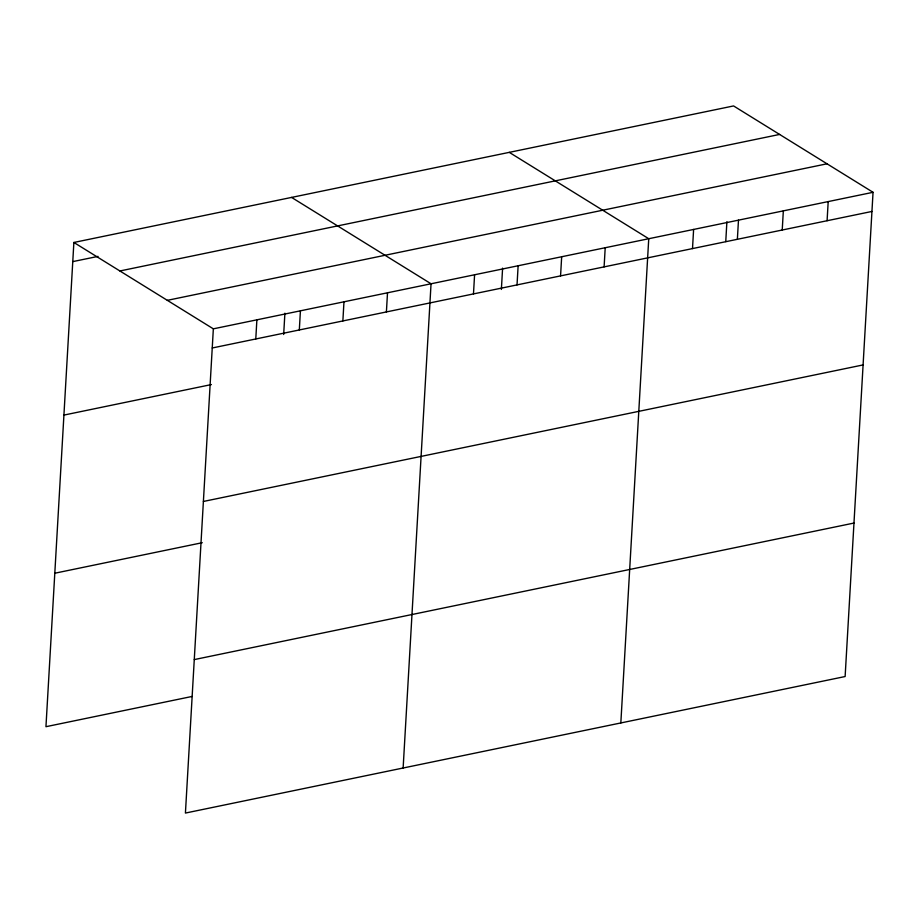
<?xml version="1.0" encoding="UTF-8"?>
<svg xmlns="http://www.w3.org/2000/svg" width="919" height="919" viewBox="0 0 919 919"><rect width="100%" height="100%" fill="white"/><g stroke="black" fill="none" stroke-linecap="round" stroke-linejoin="round"><path stroke-width="1.38" d="M73.876 242.467L213.346 328.841L185.42 813.062L845.124 676.533L873.05 192.301L733.58 105.938L73.876 242.467L45.95 726.699L192.025 696.464M255.781 338.973L256.883 319.823M283.672 334.505L284.901 313.195M299.318 329.955L300.421 310.817M342.867 320.949L343.97 301.8M386.405 311.943L387.508 292.793M403.131 768.008L431.045 283.776L291.576 197.413M473.48 293.919L474.583 274.77M501.372 289.451L502.601 268.141M517.029 284.901L518.132 265.752M560.567 275.895L561.67 256.746M604.105 266.878L605.207 247.739M620.83 722.954L648.745 238.722L509.275 152.359M692.501 248.589L693.615 229.44M725.757 241.605L726.895 221.72M737.371 239.296L738.474 220.158M782.23 230.014L783.333 210.865M827.089 220.732L828.191 201.583M72.762 261.616L98.046 256.39M119.895 270.967L779.599 134.438M167.315 300.341L827.02 163.8M213.346 328.841L873.05 192.301M212.243 347.979L871.947 211.45M63.916 415.089L211.393 384.567M203.386 501.464L863.102 364.923M54.795 573.226L202.272 542.704M194.277 659.589L853.981 523.049"/></g></svg>
